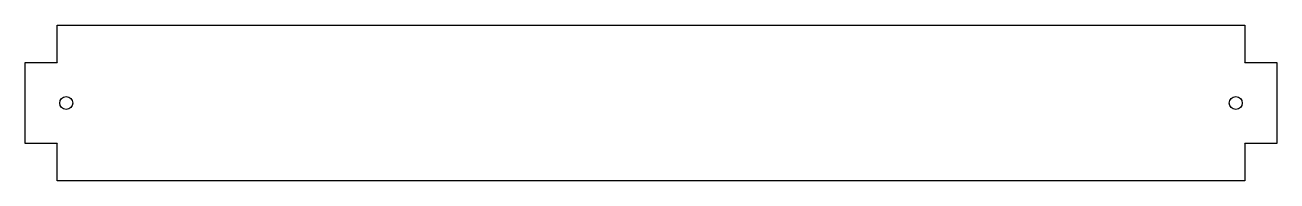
# Model space of a CAD drawing. Header units: inches. Extents: x -15.1 to 15.1, y -1.9 to 1.9.
import ezdxf

# ---------------------------------------------------------------- set-up
doc = ezdxf.new("R2010")
doc.units = ezdxf.units.IN
doc.header["$MEASUREMENT"] = 0

msp = doc.modelspace()

# ---------------------------------------------------------------- linework, layer by layer
at = {"color": 7, "linetype": 'Continuous', "lineweight": 25}
for p, q in [((-14.282, 1.869), (14.282, 1.869)), ((-14.282, 0.976), (-14.282, 1.869)), ((14.282, 1.869), (14.282, 0.976)), ((-15.054, -0.97), (-15.054, 0.97)), ((-15.054, 0.97), (-14.279, 0.97)), ((-14.282, 0.976), (-14.279, 0.976)), ((-14.279, 0.976), (-14.279, 0.97)), ((14.279, 0.976), (14.282, 0.976)), ((14.279, 0.97), (14.279, 0.976)), ((14.279, 0.97), (15.054, 0.97)), ((15.054, 0.97), (15.054, -0.97)), ((-14.279, -0.97), (-15.054, -0.97)), ((-14.282, -1.869), (-14.282, -0.976)), ((-14.279, -0.976), (-14.282, -0.976)), ((-14.279, -0.97), (-14.279, -0.976)), ((15.054, -0.97), (14.279, -0.97)), ((14.279, -0.976), (14.279, -0.97)), ((14.282, -0.976), (14.279, -0.976)), ((14.282, -0.976), (14.282, -1.869)), ((14.282, -1.869), (-14.282, -1.869))]:
    msp.add_line(p, q, dxfattribs=at)
for centre in [(-14.065, 0), (14.065, 0)]:
    msp.add_circle(centre, 0.156, dxfattribs=at)

doc.saveas('drawing.dxf')
